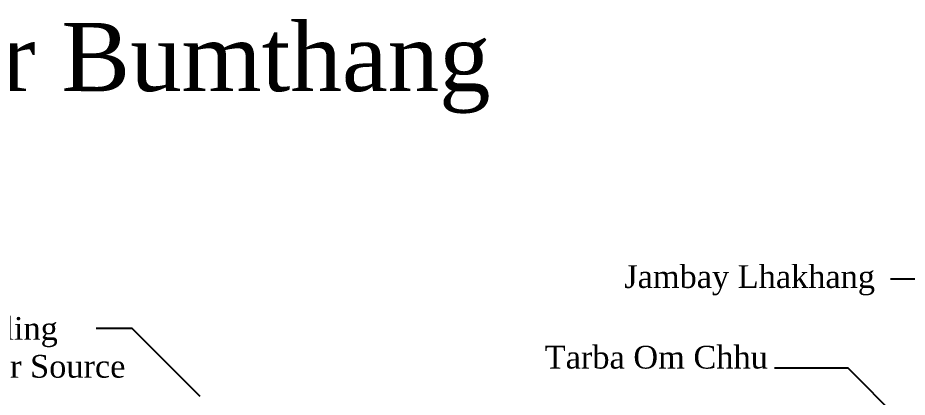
# Model space of a CAD drawing. Extents: x 13365 to 36625, y 86498 to 171760.
# Drawn here: x 15454 to 17410, y 89455 to 90290 of the extents above; entities that cross this region are included whole.
import ezdxf

# ---------------------------------------------------------------- set-up
doc = ezdxf.new("R2010")
doc.units = 0
doc.header["$LTSCALE"] = 5
doc.header["$MEASUREMENT"] = 0
doc.layers.add('text', color=7, linetype='Continuous')

msp = doc.modelspace()

# ---------------------------------------------------------------- linework, layer by layer
at = {"layer": 'text', "linetype": 'Continuous'}
for p, q in [((17535.5, 89714.5), (17373.8, 89714.5)), ((15705.5, 89606.1), (15625.9, 89606.1)), ((15855.1, 89456.5), (15705.5, 89606.1)), ((17280.1, 89519.1), (17118.3, 89519.1)), ((17522.6, 89276.6), (17280.1, 89519.1))]:
    msp.add_line(p, q, dxfattribs=at)

# ---------------------------------------------------------------- texts
at = {"layer": 'text', "linetype": 'Continuous', "attachment_point": 1}
for s, insert, char_height, width in [('{\\fTimes New Roman|b0|i0|c0|p18;Structure Plan for Bumthang}', (13882.3, 90278.4), 150, 2652.841), ('{\\fTimes New Roman|b0|i0|c0|p18;Jambay Lhakhang}', (16787.8, 89745.5), 50, 546.825), ('{\\fTimes New Roman|b0|i0|c0|p18;Dekiling\\PWater Source}', (15277.3, 89631.5), 50, 749.176), ('{\\fTimes New Roman|b0|i0|c0|p18;Tarba Om Chhu }', (16612.8, 89568.2), 50, 734.414)]:
    msp.add_mtext(s, dxfattribs=dict(at, insert=insert, char_height=char_height, width=width))

doc.saveas('drawing.dxf')
